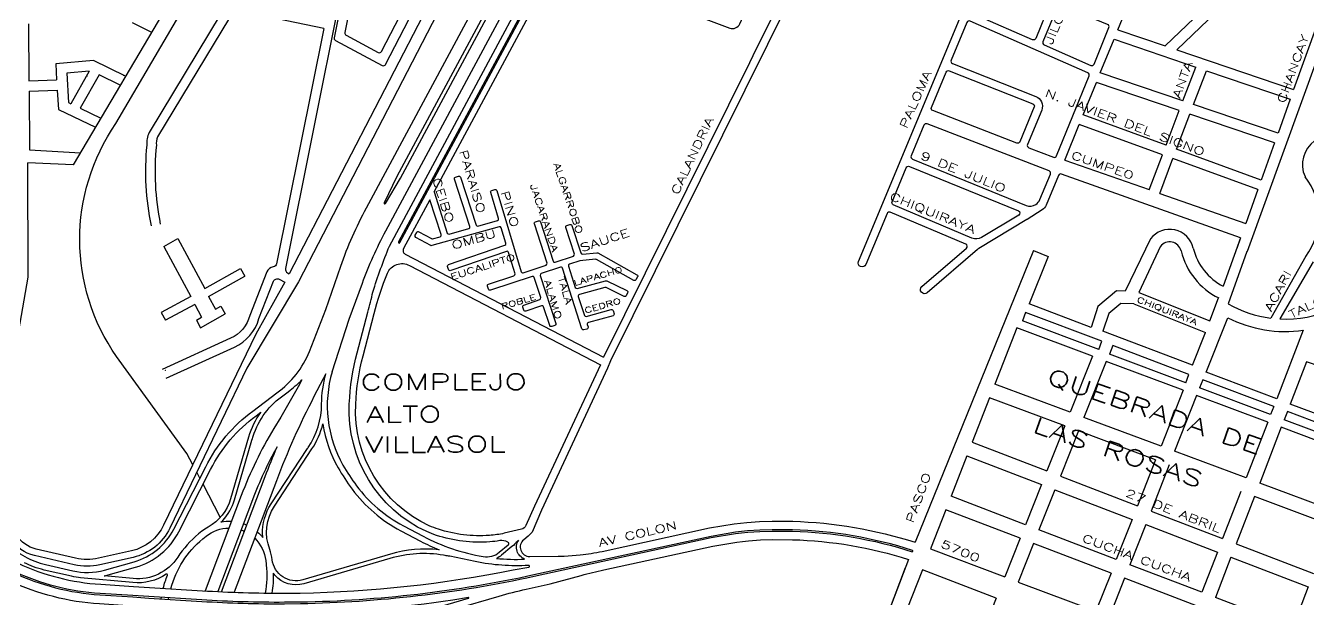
# Model space of a CAD drawing. Header units: millimetres. Extents: x 4374322 to 4409026, y 6503580 to 6534206.
# Drawn here: x 4379224 to 4380827, y 6526570 to 6527287 of the extents above; entities that cross this region are included whole.
import ezdxf

# ---------------------------------------------------------------- set-up
doc = ezdxf.new("R2010")
doc.units = ezdxf.units.MM
for name, color, linetype in [('CANAL', 252, 'Continuous'), ('LINEA CALLE', 252, 'Continuous'), ('NOMBRE BARRIO', 8, 'Continuous'), ('NOMBRE CALLE', 252, 'Continuous')]:
    doc.layers.add(name, color=color, linetype=linetype)
doc.styles.add('ROMANS', font='romans')
doc.styles.add('S1', font='ROMANS')

msp = doc.modelspace()

# ---------------------------------------------------------------- linework, layer by layer
at = {"layer": 'CANAL', "transparency": 33554687}
msp.add_lwpolyline([(4379432.8, 6526738.5), (4379425.4, 6526752.5), (4379337.6, 6526873.7, -0.312559), (4379336.7, 6527165.2), (4379506.5, 6527455.2, 0.120353), (4379520.1, 6527500.6), (4379551.6, 6528121.4)], format="xyb", dxfattribs=at)
for points in [[(4379441.6, 6526721.8), (4379437.7, 6526729.2)], [(4379467.2, 6526673.1), (4379445.6, 6526714.2)], [(4379474.9, 6526658.5), (4379474.5, 6526659.3)]]:
    msp.add_lwpolyline(points, dxfattribs=at)
at = {"layer": 'LINEA CALLE', "transparency": 33554687}
for p, q in [((4379483.4, 6527452.8), (4379283.4, 6527113.4)), ((4380913.5, 6527456.2), (4380750.2, 6527005.1)), ((4380588.6, 6527282.3), (4380622.3, 6527365)), ((4380647.7, 6527262.2), (4380718.9, 6527330.4)), ((4380662.2, 6527257.2), (4380733.2, 6527325.3)), ((4379356.9, 6527291.2), (4379381.3, 6527279.5)), ((4379227.7, 6527289.8), (4379228.1, 6527218.5)), ((4380588.6, 6527282.3), (4380647.7, 6527262.2)), ((4380837, 6527288.1), (4380808.2, 6527207.6)), ((4380566.6, 6527228.3), (4380583.8, 6527270.4)), ((4380583.8, 6527270.4), (4380686, 6527235.6)), ((4379308.7, 6527244.1), (4379261.6, 6527239.7)), ((4379348.7, 6527224.2), (4379308.7, 6527244.1)), ((4380662.2, 6527257.2), (4380808.2, 6527207.6)), ((4379261.6, 6527239.7), (4379262.7, 6527219.9)), ((4379303.3, 6527230.6), (4379275.3, 6527227.9)), ((4379275.3, 6527227.9), (4379277.4, 6527191.2)), ((4379303.3, 6527230.6), (4379280.3, 6527189.8)), ((4380669.9, 6527193.3), (4380566.6, 6527228.3)), ((4380669.9, 6527193.3), (4380686, 6527235.6)), ((4380683.2, 6527188.8), (4380699.3, 6527231.1)), ((4380699.3, 6527231.1), (4380803.9, 6527195.6)), ((4379228.1, 6527218.5), (4379262.7, 6527219.9)), ((4379315.7, 6527226.1), (4379292.1, 6527184.2)), ((4379301.4, 6527224.5), (4379299.8, 6527224.4)), ((4379342.1, 6527213), (4379315.7, 6527226.1)), ((4379346.6, 6527224.7), (4379346.6, 6527225.2)), ((4380545.2, 6527175.8), (4380561.8, 6527216.5)), ((4380665.3, 6527181.3), (4380561.8, 6527216.5)), ((4379228.2, 6527205.5), (4379263.5, 6527206.9)), ((4379228.2, 6527205.5), (4379228.7, 6527132.4)), ((4379263.5, 6527206.9), (4379264.8, 6527182.7)), ((4380803.9, 6527195.6), (4380788.7, 6527153)), ((4379264.8, 6527182.7), (4379311.3, 6527160.6)), ((4379277.4, 6527191.2), (4379280.3, 6527189.8)), ((4379292.1, 6527184.2), (4379317.9, 6527171.9)), ((4380648.8, 6527138), (4380665.3, 6527181.3)), ((4380788.7, 6527153), (4380683.2, 6527188.8)), ((4380522.2, 6527119.3), (4380540.4, 6527163.9)), ((4380644.2, 6527126), (4380540.4, 6527163.9)), ((4380648.8, 6527138), (4380545.2, 6527175.8)), ((4380662, 6527133.1), (4380678.6, 6527176.8)), ((4380784.4, 6527140.9), (4380678.6, 6527176.8)), ((4379228.7, 6527132.4), (4379292.3, 6527128.5)), ((4380767.8, 6527094.5), (4380662, 6527133.1)), ((4380784.4, 6527140.9), (4380767.8, 6527094.5)), ((4379283.4, 6527113.4), (4379226.8, 6527116)), ((4379285.8, 6527117.3), (4379286.3, 6527116.8)), ((4380522.2, 6527119.3), (4380627.6, 6527082.5)), ((4380627.6, 6527082.4), (4380644.2, 6527126)), ((4380640.9, 6527077.7), (4380657.4, 6527121.2)), ((4380763.5, 6527082.5), (4380657.4, 6527121.2)), ((4380763.5, 6527082.5), (4380748.4, 6527040.3)), ((4380640.9, 6527077.8), (4380748.4, 6527040.3)), ((4379396.8, 6527011.4), (4379414.3, 6527021.3)), ((4379414.3, 6527021.3), (4379447.8, 6526958.7)), ((4380629.3, 6527021.1), (4380597.8, 6526955.4)), ((4380742, 6527022.2), (4380720.3, 6526961.6)), ((4380742, 6527022.2), (4380737.2, 6527008.8)), ((4379396.8, 6527011.4), (4379430.3, 6526948.7)), ((4380483, 6527006.3), (4380335.2, 6526641.6)), ((4380641.7, 6527011.6), (4380614.7, 6526954)), ((4380749.9, 6527005.2), (4380726.5, 6526939.7)), ((4380823.3, 6526999.1), (4380779.6, 6526921.9)), ((4380832.5, 6526992.1), (4380791, 6526920.9)), ((4379447.8, 6526958.7), (4379492.6, 6526984)), ((4379452.6, 6526948.9), (4379497.7, 6526974.4)), ((4379492.6, 6526984), (4379497.7, 6526974.4)), ((4380614.7, 6526954), (4380703.6, 6526918.6)), ((4379430.3, 6526948.7), (4379393.3, 6526928.9)), ((4379435.4, 6526938.9), (4379398.5, 6526919.2)), ((4379435.4, 6526938.9), (4379443.8, 6526923.1)), ((4379452.6, 6526948.9), (4379461.2, 6526932.9)), ((4380555.1, 6526910.3), (4380477.6, 6526939.6)), ((4380608.5, 6526939.8), (4380697.9, 6526904)), ((4380703.6, 6526918.6), (4380714.5, 6526947.1)), ((4379393.3, 6526928.9), (4379398.5, 6526919.2)), ((4379437.3, 6526919.4), (4379443.8, 6526923.1)), ((4379442.4, 6526909.8), (4379473.1, 6526927.2)), ((4379461.2, 6526932.9), (4379468, 6526936.8)), ((4379468, 6526936.8), (4379473.1, 6526927.2)), ((4380473.3, 6526929), (4380469.3, 6526918.5)), ((4380568.6, 6526892.9), (4380473.3, 6526929)), ((4380699.1, 6526854.1), (4380725.9, 6526922.3)), ((4379437.3, 6526919.4), (4379442.4, 6526909.8)), ((4380462.2, 6526909.8), (4380434.8, 6526839.4)), ((4380556.8, 6526874.2), (4380462.2, 6526909.8)), ((4380564.6, 6526882.6), (4380469.3, 6526918.5)), ((4380820.2, 6526906.7), (4380787, 6526820.9)), ((4380564.6, 6526882.6), (4380568.6, 6526892.9)), ((4380681.9, 6526863.1), (4380570, 6526905.4)), ((4380681.9, 6526863.1), (4380697.9, 6526904)), ((4380556.8, 6526874.2), (4380528.9, 6526804.2)), ((4380582.1, 6526887.5), (4380578.1, 6526877)), ((4380673.4, 6526841.1), (4380578.1, 6526877)), ((4380677.4, 6526851.4), (4380582.1, 6526887.5)), ((4380573.8, 6526867.8), (4380545.9, 6526797.8)), ((4380670, 6526831.6), (4380573.8, 6526867.8)), ((4380824.4, 6526867.1), (4380804, 6526814.5)), ((4380921.3, 6526834.4), (4380824.4, 6526867.1)), ((4380673.4, 6526841.1), (4380677.4, 6526851.4)), ((4380694.8, 6526844.9), (4380690.7, 6526834.6)), ((4380783.4, 6526811.5), (4380694.8, 6526844.9)), ((4380787, 6526820.9), (4380699.1, 6526854.1)), ((4380528.9, 6526804.2), (4380434.8, 6526839.4)), ((4380670, 6526831.6), (4380642.5, 6526761.8)), ((4380779.4, 6526801.2), (4380690.7, 6526834.6)), ((4380428.2, 6526822.4), (4380406.5, 6526766.6)), ((4380522.2, 6526787.3), (4380428.2, 6526822.4)), ((4380687, 6526825.2), (4380659.5, 6526755.4)), ((4380775.8, 6526791.8), (4380687, 6526825.2)), ((4380783.4, 6526811.5), (4380779.4, 6526801.2)), ((4380900, 6526778.5), (4380804, 6526814.5)), ((4380642.5, 6526761.8), (4380545.9, 6526797.8)), ((4380800.4, 6526805.1), (4380796.4, 6526794.8)), ((4380892.4, 6526758.7), (4380796.4, 6526794.8)), ((4380896.4, 6526769), (4380800.4, 6526805.1)), ((4380522.2, 6526787.3), (4380499.8, 6526730.8)), ((4380539.2, 6526780.9), (4380516.7, 6526724.2)), ((4380635.8, 6526744.9), (4380539.2, 6526780.9)), ((4380775.8, 6526791.8), (4380748.8, 6526722.1)), ((4380792.8, 6526785.4), (4380765.8, 6526715.7)), ((4380888.8, 6526749.2), (4380792.8, 6526785.4)), ((4380406.5, 6526766.6), (4380499.8, 6526730.8)), ((4380399.9, 6526749.7), (4380380.2, 6526699.1)), ((4380399.9, 6526749.7), (4380493.1, 6526713.9)), ((4380748.8, 6526722.1), (4380659.5, 6526755.4)), ((4380635.8, 6526744.9), (4380613.1, 6526687.2)), ((4380652.8, 6526738.5), (4380630.1, 6526680.7)), ((4380493.1, 6526713.9), (4380473.1, 6526663.6)), ((4380516.7, 6526724.2), (4380613.1, 6526687.2)), ((4380862.3, 6526679.7), (4380765.8, 6526715.7)), ((4380473.1, 6526663.6), (4380380.2, 6526699.1)), ((4380510, 6526707.4), (4380490, 6526657.1)), ((4380510, 6526707.4), (4380606.4, 6526670.3)), ((4380742.2, 6526705.1), (4380719.5, 6526646.3)), ((4380759.2, 6526698.8), (4380736.4, 6526639.8)), ((4380855.8, 6526662.7), (4380759.2, 6526698.8)), ((4380373.6, 6526682.2), (4380354.5, 6526633.3)), ((4380466.4, 6526646.7), (4380373.6, 6526682.2)), ((4380606.4, 6526670.3), (4380586.6, 6526620.1)), ((4380630.1, 6526680.7), (4380719.5, 6526646.3)), ((4380586.6, 6526620.1), (4380490, 6526657.1)), ((4380623.4, 6526663.8), (4380603.6, 6526613.6)), ((4380623.4, 6526663.8), (4380712.9, 6526629.4)), ((4380466.4, 6526646.7), (4380447.2, 6526598.4)), ((4380483.3, 6526640.2), (4380464.2, 6526592)), ((4380580, 6526603.2), (4380483.3, 6526640.2)), ((4380736.4, 6526639.8), (4380832.9, 6526602.7)), ((4380326.8, 6526620.2), (4380228.6, 6526361.9)), ((4380354.5, 6526633.3), (4380447.2, 6526598.4)), ((4380712.9, 6526629.4), (4380693.5, 6526579.2)), ((4380729.9, 6526622.9), (4380710.5, 6526572.7)), ((4380729.9, 6526622.9), (4380826.4, 6526585.8)), ((4380322.9, 6526609.9), (4380228.6, 6526361.9)), ((4380344.3, 6526607.1), (4380325.1, 6526557.7)), ((4380436.6, 6526571.9), (4380344.3, 6526607.1)), ((4380580, 6526603.2), (4380561.1, 6526555.4)), ((4380693.5, 6526579.2), (4380603.6, 6526613.6)), ((4380464.2, 6526592), (4380561.1, 6526555.4)), ((4380596.9, 6526596.7), (4380578.1, 6526549)), ((4380687, 6526562.3), (4380596.9, 6526596.7)), ((4380826.4, 6526585.8), (4380807.3, 6526535.7)), ((4380436.6, 6526571.9), (4380417.5, 6526523.7)), ((4380807.3, 6526535.7), (4380710.5, 6526572.7))]:
    msp.add_line(p, q, dxfattribs=at)
for points in [[(4379606.9, 6526854.8), (4379628.2, 6526920.4), (4379644.7, 6526965.7, -0.035799), (4379674, 6527031), (4379962.2, 6527567.7), (4380086.5, 6527806.4), (4380190.2, 6528017.5, -0.003789), (4380352.9, 6528290, -0.027469), (4380480.7, 6528473.1, 0.001047), (4380490.8, 6528486.6, 0.00115), (4380500, 6528498.9, 0.001359), (4380510, 6528512.3, 0.001464), (4380519.1, 6528524.9, 0.003594), (4380540.6, 6528554.9)], [(4379804, 6528372.6), (4379731.1, 6527925.9), (4379704.5, 6527756.9), (4379650.7, 6527493.6), (4379548.5, 6526983.9, 0.329781), (4379551, 6526978.5), (4379553.3, 6526977.3)], [(4379947.4, 6527731.4), (4379751.6, 6527834.9, 0.355098), (4379714.7, 6527802.4), (4379707.5, 6527756.4), (4379653.6, 6527493), (4379609.4, 6527272.4, 0.330541), (4379610.9, 6527269.1), (4379669.6, 6527237.7, 0.418449), (4379673.7, 6527238.9), (4379779.4, 6527443.3, -0.395379), (4379783.2, 6527444.7), (4379789.9, 6527441.8, -0.433302), (4379791.3, 6527437.7), (4379553.3, 6526977.3)], [(4379976.1, 6527702.7), (4379957.7, 6527712.4, 0.412825), (4379953.7, 6527711.1), (4379830.7, 6527481.2), (4379564.9, 6526967.1), (4379500.3, 6526859.1), (4379404, 6526659.2, -0.229203), (4379358.2, 6526622.8), (4379316.6, 6526613.5, -0.112396), (4379284.6, 6526613.6), (4379235.1, 6526625, -0.412784), (4379199.6, 6526681.4), (4379206.8, 6526713)], [(4379578.6, 6526880.3), (4379598.9, 6526932.5), (4379617.7, 6526986.7, -0.039895), (4379649.7, 6527059.6), (4379931.3, 6527584), (4379955.5, 6527630.5)], [(4379944.6, 6527577), (4379687.8, 6527099), (4379671.8, 6527065.9, 0.960124), (4379673.5, 6527065), (4379692.4, 6527096.9), (4379949, 6527574.7)], [(4379974.3, 6527545.9, 0.395747), (4379973.7, 6527545.6), (4379689.8, 6527017.1, 0.41805), (4379690.2, 6527015.8), (4379690.2, 6527015.8, 0.410387), (4379691.6, 6527016.2), (4379975.5, 6527544.8, 0.432925), (4379975.2, 6527545.4), (4379974.3, 6527545.9)], [(4379884.7, 6527359.9), (4379907.6, 6527376, 0.116612), (4379915.2, 6527384.6), (4379920.1, 6527393.7), (4379995.1, 6527533.3, -0.395747), (4379999, 6527534.6), (4380034.9, 6527518.1, -0.426017), (4380036.3, 6527514.1), (4379954.4, 6527352.7, 0.446399), (4379959.8, 6527338.8), (4380103.6, 6527284.5, 0.394535), (4380116.2, 6527289.7), (4380187.2, 6527445.1, -0.414461), (4380191.2, 6527446.5), (4380220.1, 6527433.3, -0.423241), (4380221.6, 6527429.2), (4380132.5, 6527249.6), (4380128.2, 6527241), (4379945.8, 6526873)], [(4379661.2, 6527470.2), (4379622.9, 6527278.7, 0.330541), (4379624.4, 6527275.5), (4379664.5, 6527254, 0.418449), (4379668.6, 6527255.3), (4379766.3, 6527444.2, 0.559419), (4379763.6, 6527448.5), (4379705.2, 6527449, -0.20914), (4379693.5, 6527454.2), (4379682, 6527466.8, 0.231527), (4379678.8, 6527468.1), (4379671.3, 6527467.5, -0.167619), (4379661.2, 6527470.2, 0.167619)], [(4380481.9, 6527269.9), (4380298.6, 6527350.3, -0.434525), (4380297.2, 6527354.5), (4380316.5, 6527391.2, -0.385313), (4380320.2, 6527392.6), (4380502.2, 6527319.3, -0.415698), (4380503.9, 6527315.4), (4380485.9, 6527271.5, -0.421779), (4380481.9, 6527269.9)], [(4380304.2, 6527054.2, 0.415954), (4380300.3, 6527052.6), (4380273.7, 6526988.9, -1), (4380264.5, 6526992.7), (4380390.9, 6527295.7, 0.408789), (4380389.3, 6527299.6), (4380210.6, 6527378.1, 0.400693), (4380206.7, 6527376.7), (4379954.7, 6526868.3), (4379951.1, 6526859.2), (4379868.3, 6526681.6), (4379856.8, 6526654.5)], [(4379598.7, 6527295.6), (4379493.6, 6527317.4, 0.309418), (4379468.2, 6527303), (4379378.2, 6527153.9, 0.123826), (4379375.3, 6527138, 0.074834), (4379380.6, 6527037.1)], [(4380554.9, 6527237.8, 0.422327), (4380558.9, 6527239.4), (4380577.4, 6527285.1, 0.413017), (4380575.8, 6527289), (4380517, 6527313.2, 0.414866), (4380513.1, 6527311.5), (4380495, 6527267.3, 0.406688), (4380496.6, 6527263.4), (4380554.9, 6527237.8)], [(4379596.4, 6527284), (4379492, 6527305.6, 0.306254), (4379478.7, 6527297.4), (4379388.8, 6527148.4, 0.126946), (4379387.3, 6527137.9, 0.075675), (4379392.2, 6527039.5, 0.075675)], [(4380403.9, 6527293.2, 0.419659), (4380400, 6527291.6), (4380380.2, 6527244.3, 0.419467), (4380381.9, 6527240.3), (4380486.1, 6527199, -0.417902), (4380493.4, 6527182), (4380475.6, 6527138.8, 0.420589), (4380477.3, 6527134.9), (4380508.1, 6527123, 0.409109), (4380512, 6527124.7), (4380552.6, 6527224.7, 0.405995), (4380551, 6527228.6), (4380403.9, 6527293.2)], [(4379596.4, 6527284), (4379537.4, 6526989.8, -0.316427), (4379533.3, 6526985.8, 0.268207), (4379525.4, 6526979.6), (4379504, 6526925.3, -0.227159), (4379480, 6526896.6), (4379394.6, 6526857.8)], [(4380357.3, 6527181.2, -0.422157), (4380355.6, 6527185.2), (4380374.1, 6527229.5, -0.408979), (4380377.9, 6527231.1), (4380482.4, 6527189.7, -0.417902), (4380484.1, 6527185.8), (4380466.2, 6527142.3, -0.407867), (4380462.4, 6527140.7), (4380357.3, 6527181.2)], [(4380350.2, 6527164.7, 0.406314), (4380346.3, 6527163), (4380330.3, 6527124.6, 0.416642), (4380332, 6527120.7), (4380474, 6527062.8, 0.242681), (4380485.9, 6527063.9), (4380486, 6527064, 0.153926), (4380491.1, 6527070), (4380504.3, 6527101.9, 0.421948), (4380502.7, 6527105.8), (4380350.2, 6527164.7)], [(4379734.2, 6527079.7), (4379750.8, 6527028.2, 0.40286), (4379753.3, 6527026.9), (4379777.6, 6527033.7, 0.425659), (4379778.9, 6527036.2), (4379759.8, 6527095.6, -0.414214), (4379761, 6527098.1), (4379764.9, 6527099.3, -0.414214), (4379767.4, 6527098), (4379786.7, 6527038.2, 0.40286), (4379789.1, 6527036.9), (4379813.4, 6527043.7, 0.419308), (4379814.8, 6527046.2), (4379805, 6527079, -0.414214), (4379806.3, 6527081.5), (4379810.1, 6527082.6, -0.414214), (4379812.6, 6527081.3), (4379842.9, 6526979.9, 0.422521), (4379845.5, 6526978.6), (4379874.2, 6526988.1, 0.412247), (4379875.4, 6526990.6), (4379859.6, 6527039.7, -0.414214), (4379860.9, 6527042.3), (4379864.7, 6527043.5, -0.414214), (4379867.2, 6527042.2), (4379883, 6526993.1, 0.416183), (4379885.6, 6526991.8), (4379908.3, 6526999.4, 0.412247), (4379909.6, 6527001.9), (4379898.8, 6527035.3, -0.414214), (4379900.1, 6527037.8), (4379903.9, 6527039, -0.414214), (4379906.4, 6527037.7), (4379917.5, 6527003.3, 0.350552), (4379919.6, 6527001.9), (4379937.8, 6527003.6, -0.151355), (4379939, 6527003.3), (4379987.7, 6526976, -0.414214), (4379988.5, 6526973.3), (4379986.5, 6526969.8, -0.414214), (4379983.8, 6526969), (4379937.3, 6526995.1, 0.151355), (4379936.1, 6526995.4), (4379916.4, 6526993.6), (4379903.4, 6526989.3, 0.412247), (4379902.1, 6526986.8), (4379910.7, 6526960.3, 0.400866), (4379913.1, 6526959), (4379948.6, 6526968.6, -0.181882), (4379950, 6526968.5), (4379975.2, 6526956.2, -0.414214), (4379976.1, 6526953.5), (4379974.4, 6526949.9, -0.414214), (4379971.7, 6526949), (4379949.2, 6526960, 0.181882), (4379947.8, 6526960.1), (4379915.8, 6526951.4, 0.427689), (4379914.4, 6526948.8), (4379922, 6526925.3, 0.402093), (4379924.4, 6526924), (4379955.7, 6526932.6, -0.414214), (4379958.1, 6526931.2), (4379959.2, 6526927.4, -0.414214), (4379957.8, 6526924.9), (4379927.1, 6526916.4, 0.426439), (4379925.7, 6526913.8), (4379926.7, 6526910.8, -0.430466), (4379925.3, 6526908.2), (4379921.4, 6526907.2, -0.398146), (4379919, 6526908.5), (4379894.6, 6526984.3, 0.416183), (4379892, 6526985.6), (4379868.2, 6526977.7, 0.412247), (4379866.9, 6526975.2), (4379886.3, 6526915, -0.414214), (4379885, 6526912.5), (4379881.2, 6526911.3, -0.414214), (4379878.7, 6526912.6), (4379871.1, 6526936, 0.420932), (4379868.6, 6526937.3), (4379849, 6526930.5, -0.414214), (4379846.4, 6526931.7), (4379845.1, 6526935.5, -0.414214), (4379846.3, 6526938), (4379866.2, 6526945, 0.407527), (4379867.5, 6526947.5), (4379859.3, 6526972.6, 0.416183), (4379856.8, 6526973.9), (4379804.7, 6526956.7, -0.414214), (4379802.2, 6526958), (4379800.9, 6526961.8, -0.414214), (4379802.2, 6526964.3), (4379834.1, 6526974.8, 0.405955), (4379835.4, 6526977.3), (4379827.4, 6527004, 0.426468), (4379824.8, 6527005.3), (4379755, 6526981.2, -0.414214), (4379752.4, 6526982.5), (4379751.1, 6526986.3, -0.414214), (4379752.4, 6526988.8), (4379822.7, 6527013.1, 0.402065), (4379823.9, 6527015.5), (4379818.2, 6527034.7, 0.409138), (4379815.7, 6527036.1), (4379731.5, 6527012.5, -0.196242), (4379730, 6527012.6), (4379711.5, 6527022.8, -0.411595), (4379710.7, 6527025.5), (4379712.6, 6527029, -0.416837), (4379715.3, 6527029.8), (4379730.9, 6527021.2, 0.196242), (4379732.4, 6527021), (4379741.7, 6527023.6, 0.425659), (4379743.1, 6527026.2), (4379728.9, 6527069.9)], [(4380742, 6527022.2), (4380518.3, 6527102, 0.399076), (4380514.5, 6527100.3), (4380499.1, 6527063.2, -0.153926), (4380494, 6527057.2), (4380475.2, 6527045.3, -0.005904), (4380474.9, 6527045.1), (4380414.8, 6527008.9, 0.042278), (4380413, 6527007.6), (4380350.2, 6526953.6, -1), (4380343.7, 6526961.2), (4380399.4, 6527009.1, 0.555971), (4380398.6, 6527014.2), (4380304.2, 6527054.2)], [(4379728.9, 6527069.9), (4379696, 6527008.7, 0.41805), (4379698.1, 6527001.9), (4379945.8, 6526873)], [(4379606.9, 6526854.8, 0.203604), (4379620.4, 6526738.2, 0.031058), (4379637.4, 6526712.3, 0.11125), (4379695.9, 6526662.3), (4379720.6, 6526649.2, 0.079734), (4379795.7, 6526623.8, 0.217274), (4379815.7, 6526629.1), (4379827, 6526638.3), (4379827, 6526638.3, 0.488338), (4379826.9, 6526641.5), (4379826.5, 6526641.8, 0.176811), (4379816.3, 6526643.7, -0.024284), (4379804, 6526642.2, -0.095623), (4379737.2, 6526650.3, -0.030632), (4379725, 6526655, -0.305055), (4379628.3, 6526814.5, -0.05294), (4379638.2, 6526878.6), (4379651.5, 6526929.5, 0.005973), (4379657.8, 6526954.3, -0.023619), (4379678.5, 6527011.9)], [(4379848.9, 6526662.5, -0.234817), (4379843.4, 6526657.9), (4379822, 6526652.9, -0.039073), (4379803.4, 6526650.2, -0.095618), (4379739.6, 6526657.9, -0.026774), (4379728.3, 6526662.3, -0.305049), (4379636.3, 6526814.1, -0.051395), (4379645.5, 6526874.7), (4379659.2, 6526927.5, -0.031645), (4379675.9, 6526977.9), (4379675.9, 6526977.9, -0.435554), (4379703.5, 6526987.8), (4379942.1, 6526863.6), (4379859.7, 6526686.9), (4379848.9, 6526662.5)], [(4379399.6, 6526846.9), (4379485, 6526885.7, 0.223369), (4379515.4, 6526921.5), (4379533.7, 6526967.9, -0.44949), (4379540.7, 6526970.4), (4379547.6, 6526966.8)], [(4379547.6, 6526966.8), (4379511.4, 6526901.7), (4379396.4, 6526662.9, -0.229203), (4379356.3, 6526631), (4379314.8, 6526621.7, -0.112396), (4379286.4, 6526621.8), (4379237, 6526633.2, -0.412784), (4379207.8, 6526679.6), (4379215, 6526711.2)], [(4379206.8, 6526713, 0.769952), (4379186.5, 6526723.6, 0.202858), (4379183.3, 6526716), (4379183.3, 6526716), (4379182, 6526681.7, 0.208742), (4379196.7, 6526644.4), (4379200.7, 6526640.5, 0.140021), (4379248.8, 6526613.9), (4379282.8, 6526606, 0.125865), (4379322.4, 6526606.9), (4379359.5, 6526617.3, 0.209365), (4379409.1, 6526658), (4379448.9, 6526736, -0.115362), (4379507.6, 6526805.6), (4379537.8, 6526828.6, 0.1454), (4379578.6, 6526880.3, 0.045756)], [(4379481.1, 6526667.6, 0.060834), (4379468, 6526666.7, 0.012282), (4379470.2, 6526669, 0.115235), (4379484.8, 6526694.7), (4379506.6, 6526769.2, -0.002919), (4379506.9, 6526770.3, -0.165875), (4379543.5, 6526823.6), (4379552, 6526829.9, 0.036234), (4379569.2, 6526844.8, -0.013545), (4379542.7, 6526798), (4379534, 6526783.8, 0.045854), (4379493.4, 6526700.2), (4379448.3, 6526580.9)], [(4379513.2, 6526654.9, -0.046796), (4379520.3, 6526647.7, -0.014725), (4379520, 6526651.5, -0.155866), (4379530.6, 6526689.6), (4379576.1, 6526759, 0.003053), (4379576.8, 6526760, 0.145762), (4379593.8, 6526814.5, -0.060742), (4379598.9, 6526852.2), (4379595.6, 6526845.9), (4379584.2, 6526823.7, 0.029052), (4379537.2, 6526718.5), (4379484.6, 6526579.1)], [(4379322.1, 6526599.6, 0.006667), (4379324.3, 6526600.2), (4379361.4, 6526610.6, 0.209365), (4379415.4, 6526654.9), (4379455.1, 6526732.8, -0.115362), (4379511.8, 6526799.9), (4379517.8, 6526804.4, 0.084196), (4379502.5, 6526772.9), (4379480, 6526696.1, -0.195547), (4379451.9, 6526660.7, 0.043533), (4379444.1, 6526655.4), (4379440.1, 6526652.1, 0.076113), (4379414, 6526623.1, -0.278009), (4379358.2, 6526596.2), (4379322.1, 6526599.6), (4379322.1, 6526599.6)], [(4379468.8, 6526579.7), (4379523.2, 6526723.8, -0.009979), (4379538.2, 6526761.1, 0.03708), (4379507.4, 6526694.9), (4379464, 6526580)], [(4379856.8, 6526654.5, -0.058068), (4379851.9, 6526649.5), (4379846.2, 6526644.8, 0.705425), (4379853.8, 6526623.9), (4379889.4, 6526624.1, 0.018717), (4379896.8, 6526624.4), (4379916.9, 6526626, 0.02777), (4379944.2, 6526630.3), (4379944.2, 6526630.3), (4380078.5, 6526659.6), (4380109.3, 6526664.7), (4380125.1, 6526666.5), (4380140.9, 6526667.6), (4380156.7, 6526668), (4380182.3, 6526667.9), (4380182.3, 6526667.9), (4380182.3, 6526667.9, -0.071017), (4380335.2, 6526641.6)], [(4379208.3, 6526603.9, 0.093917), (4379316.8, 6526576), (4379357.9, 6526573.4), (4379377.9, 6526572), (4379444, 6526567.8, 0.017205), (4379547.2, 6526564.8), (4379567.2, 6526565.1, 0.049108), (4379859.3, 6526599.2), (4380080.6, 6526647.5), (4380111, 6526652.5), (4380118.5, 6526653.4)], [(4380118.5, 6526653.4), (4380126.2, 6526654.3), (4380141.4, 6526655.3), (4380156.8, 6526655.7), (4380182.1, 6526655.6, -0.070951), (4380331.4, 6526629.9, 1), (4380331.9, 6526631.5, 0.07096), (4380182.1, 6526657.2), (4380156.8, 6526657.3), (4380141.4, 6526656.9), (4380126, 6526655.9), (4380118.4, 6526655), (4380110.7, 6526654.1), (4380080.3, 6526649), (4379858.9, 6526600.8, -0.049109), (4379567.1, 6526566.7), (4379547.2, 6526566.6, -0.017213), (4379444.1, 6526569.6), (4379378, 6526573.8), (4379358, 6526575), (4379316.9, 6526577.6, -0.093917), (4379209, 6526605.3)], [(4379405.3, 6526583.6, -0.156888), (4379445.3, 6526645.8), (4379449.3, 6526649.1, -0.171363), (4379478, 6526659.5, -0.171363)], [(4379493.1, 6526657, -0.025128), (4379497.4, 6526655.3, -0.025128)], [(4379500.3, 6526663, 0.021308), (4379496, 6526664.7)], [(4379510.1, 6526646.7, -0.175594), (4379523.9, 6526618.7)], [(4379879.3, 6526589.6), (4379918.1, 6526600.2, -0.014593), (4379946.4, 6526607.3), (4380082.7, 6526637), (4380112.4, 6526641.9), (4380119.7, 6526642.8), (4380127.1, 6526643.6), (4380141.9, 6526644.6), (4380156.9, 6526645), (4380181.9, 6526644.9, -0.070215), (4380326.8, 6526620.2)], [(4379214.5, 6526615.4, 0.093323), (4379317.7, 6526589.1), (4379358.7, 6526586.5), (4379378.7, 6526585.3), (4379444.8, 6526581.1, 0.017212), (4379547.1, 6526578.1), (4379567, 6526578.2, 0.045059), (4379833, 6526607.1), (4379852.7, 6526610.7, 0.926145), (4379852.4, 6526612.7, -0.065213), (4379785.7, 6526617.5), (4379753.8, 6526624.1, 0.009803), (4379748.1, 6526625.1), (4379746, 6526625.5, 0.113305), (4379679, 6526621.4), (4379571.7, 6526589.8, -0.295059), (4379535.3, 6526600.6, -0.022056), (4379533.4, 6526603, -0.048548), (4379531.4, 6526578.1)], [(4379523.9, 6526618.7), (4379524.4, 6526614.1), (4379524.5, 6526613.5, -0.073724), (4379523.1, 6526578.1, -0.073724)], [(4379395.9, 6526584.2, -0.033069), (4379401.2, 6526600.5, 0.734756), (4379399.7, 6526601.7, -0.171229), (4379357.8, 6526591.2), (4379292.7, 6526597.3, -0.033384), (4379281.2, 6526599.2), (4379247.2, 6526607, -0.033101), (4379233.7, 6526611.1, -0.027984), (4379222.7, 6526616)], [(4379524.5, 6526553.3, -0.045552), (4379514, 6526532.3, -0.021032), (4379518.8, 6526534.9, -0.09298), (4379542, 6526541.2), (4379700.1, 6526553.5, 0.051726), (4379740.7, 6526560.9), (4379777.4, 6526571.6, 0.938546), (4379777.2, 6526572.6), (4379757.5, 6526569.1, -0.03156), (4379567.4, 6526553.6), (4379547.3, 6526553.3, -0.017216), (4379443.2, 6526556.3), (4379377.1, 6526560.6), (4379357.2, 6526561.9), (4379316.1, 6526564.6, -0.093326), (4379204.1, 6526593.2)], [(4379735, 6526460.9), (4379649.1, 6526499.1, -0.45726), (4379644.2, 6526521.2, -0.162278), (4379652, 6526526.6), (4379652, 6526526.6), (4379815.5, 6526574.4, -0.017478), (4379849.4, 6526583.1), (4379879.3, 6526589.6)], [(4379393.3, 6526571, -0.003475), (4379393.6, 6526572.8)], [(4379402.5, 6526570.5, -0.003741), (4379402.8, 6526572.2)]]:
    msp.add_lwpolyline(points, format="xyb", dxfattribs=at)
for points in [[(4379678.5, 6527011.9), (4379974, 6527562.1)], [(4379734.2, 6527079.7), (4379884.7, 6527359.9)], [(4379187, 6526745.4), (4379227.3, 6526973.2), (4379226.8, 6527116)], [(4380483, 6527006.3), (4380501.6, 6526998.8)], [(4380501.6, 6526998.8), (4380477.6, 6526939.6)], [(4380597.8, 6526955.4), (4380586.7, 6526956), (4380563.7, 6526936.5), (4380555.1, 6526910.3)], [(4380608.5, 6526939.8), (4380592.2, 6526940.3), (4380577.2, 6526927.5), (4380570, 6526905.4)]]:
    msp.add_lwpolyline(points, dxfattribs=at)
for points in [[(4380406.3, 6527021.8), (4380308, 6527063.5, -0.412476), (4380306.4, 6527067.4), (4380324.2, 6527109.9, -0.41179), (4380328.1, 6527111.5), (4380464.3, 6527056, -0.617469), (4380464.7, 6527050.6), (4380418.1, 6527022.6, -0.240195)], [(4379631.8, 6526708.1, 0.11125), (4379692.6, 6526656.1), (4379717.4, 6526643, 0.024805), (4379740.5, 6526632.2, 0.099289), (4379679.7, 6526626.8), (4379570.3, 6526594.6, -0.465216), (4379532, 6526619.9, 0.06163), (4379528.9, 6526632.8, -0.239895), (4379534.8, 6526686.9), (4379581.6, 6526758.3, 0.082072), (4379595.4, 6526789.6, 0.093077), (4379614.3, 6526734.8, 0.031058)], [(4379839.6, 6526644.3), (4379838.7, 6526643.2, -0.041888), (4379831.5, 6526636.2), (4379818.6, 6526625.6, -0.065666), (4379812.1, 6526621.5, 0.035454), (4379847.4, 6526620.5, -0.46132), (4379839.6, 6526644.3)]]:
    msp.add_lwpolyline(points, format="xyb", close=True, dxfattribs=at)
for centre, radius, start, end in [((4380855, 6527113.9), 35.9, 44.8727, 205.0736), ((4380758.1, 6527048.3), 81.7, 322.9058, 38.002), ((4380653.3, 6527002.6), 30.2, 12.9309, 142.43), ((4380653.3, 6527002.6), 14.6, 12.9309, 142.43), ((4380753.6, 6527026.5), 88.4, 193.5524, 243.7931), ((4380753.6, 6527026.5), 72.9, 193.5524, 242.8552), ((4380798.1, 6527065.2), 144.5, 267.1793, 321.131), ((4380798.1, 6527065.2), 144.5, 240.2913, 262.6585), ((4380798.1, 6527065.2), 160.1, 243.1767, 277.9339), ((4379398.6, 6526856), 0.297, 33.2569, 151.2782)]:
    msp.add_arc(centre, radius, start, end, dxfattribs=at)

# ---------------------------------------------------------------- texts
at = {"layer": 'NOMBRE BARRIO', "linetype": 'Continuous', "transparency": 33554687, "style": 'S1', "width": 1.5}
for s, rotation, p in [('COMPLEJO', 0.1337, (4379642.2, 6526831.9)), ('QUEBRADA DE ', 341.3697, (4380498.5, 6526840.5)), ('ALTO', 0.1337, (4379649.3, 6526791.5)), ('LAS ROSAS', 341.3697, (4380480.9, 6526780)), ('VILLASOL', 0.1337, (4379647.8, 6526753.9))]:
    msp.add_text(s, height=20, rotation=rotation, dxfattribs=at).set_placement(p)
at = {"layer": 'NOMBRE CALLE', "linetype": 'Continuous', "transparency": 33554687, "style": 'S1', "width": 1.5}
for s, height, rotation, p in [('JILGUERO', 10, 67.387, (4380506.3, 6527262.7)), ('CHANCAY', 10, 70.0271, (4380796.7, 6527189.4)), ('PALOMA', 10, 65.9856, (4380324.5, 6527157.8)), ('ANTA', 10, 70.0271, (4380666, 6527195.9)), ('N. JAVIER DEL SIGNO', 10, 339.2623, (4380496.4, 6527199.3)), ('CALANDRIA', 10, 64.737, (4380039, 6527075.1)), ('9 DE JULIO', 10, 337.7385, (4380340.8, 6527121.4)), ('CUMPE0', 10, 340.8488, (4380529.2, 6527121.5)), ('CHIQUIRAYA', 10, 337.7385, (4380302.4, 6527070.5)), ('ACARI', 10, 62.1244, (4380780.2, 6526929.1)), ('CHIQUIRAYA', 7, 338.4423, (4380611.6, 6526942.4)), ('TALCA', 10, 25.5284, (4380804.9, 6526921)), ('27 DE ABRIL', 10, 338.6727, (4380597.1, 6526699.4)), ('AV COLON', 10, 13.1457, (4379940.8, 6526635.8)), ('CUCHA CUCHA', 10, 339.4081, (4380543, 6526643)), ('5700', 10, 337.3255, (4380366.3, 6526636))]:
    msp.add_text(s, height=height, rotation=rotation, dxfattribs=at).set_placement(p)
at = {"layer": 'NOMBRE CALLE', "transparency": 33554687, "style": 'ROMANS', "width": 1.5}
for s, height, rotation, p in [('PARAISO', 10, 286.6532, (4379765.5, 6527130.7)), ('ALGARROBO', 8, 288.3923, (4379883.4, 6527114.7)), ('CEIBO', 10, 287.8885, (4379732.1, 6527095.5)), ('JACARANDA', 8, 288.3923, (4379854, 6527088.2)), ('PINO', 10, 286.6532, (4379817.5, 6527079.3)), ('OMBU', 10, 16.1272, (4379757.7, 6527007.6)), ('SAUCE', 10, 18.2735, (4379918.5, 6527004.4)), ('EUCALIPTO', 8, 17.8562, (4379756, 6526969.1)), ('TALA', 8, 286.6532, (4379888.9, 6526972.6)), ('LAPACHO', 7, 16.1272, (4379910.1, 6526962.2)), ('ALAMO', 8, 286.6532, (4379871.7, 6526968.4)), ('ROBLE', 7, 16.1272, (4379819.1, 6526932.7)), ('CEDRO', 7, 16.1272, (4379923.3, 6526927.6)), ('PASCO', 10, 70, (4380332.9, 6526664.8))]:
    msp.add_text(s, height=height, rotation=rotation, dxfattribs=at).set_placement(p)

doc.saveas('drawing.dxf')
